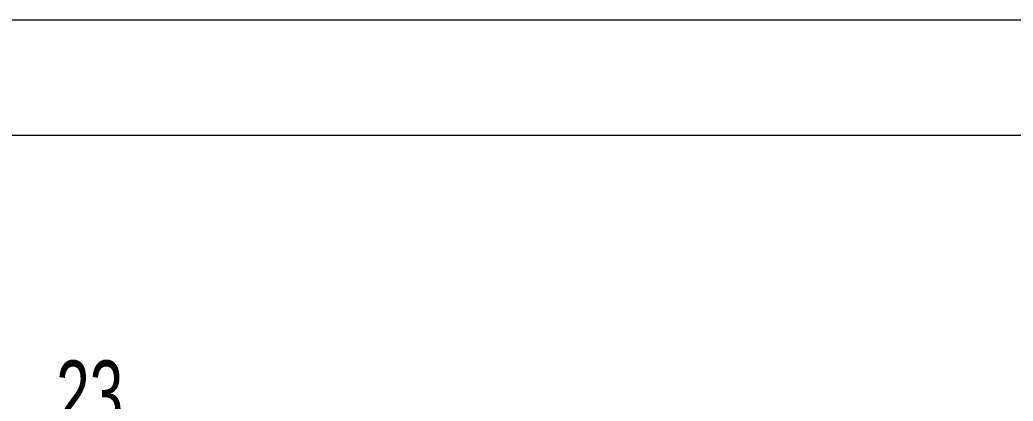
# Model space of a CAD drawing. Header units: millimetres. Extents: x 13 to 7248, y -1201 to 1478.
# Drawn here: x 810.5 to 1068.8, y 1379.1 to 1478.2 of the extents above; entities that cross this region are included whole.
import ezdxf

# ---------------------------------------------------------------- set-up
doc = ezdxf.new("R2010")
doc.units = ezdxf.units.MM
doc.header["$LTSCALE"] = 5
doc.linetypes.add('SLD-实线', pattern=[0])
doc.layers.get('0').update_dxf_attribs({"lineweight": 30})
doc.layers.add('图框', color=7, linetype='SLD-实线')
doc.layers.add('标注线', color=4, linetype='SLD-实线')
doc.layers.add('粗实线', color=7, linetype='SLD-实线', lineweight=15)
doc.styles.add('SLDTEXTSTYLE4', font='', dxfattribs={"width": 0.67})
doc.styles.get('SLDTEXTSTYLE4').set_extended_font_data('汉仪长仿宋体')

# ---------------------------------------------------------------- blocks, each defined once
blk = doc.blocks.new('SW_NOTE_31')
at = {"color": 0, "linetype": 'SLD-实线', "lineweight": 15}
for p, q in [((-5.66, 0), (0, 0)), ((0, 0), (-5.66, 0)), ((-5.66, 0), (0, 0)), ((0, 0), (-5.66, 0)), ((-5.66, 0), (0, 0)), ((0, 0), (-5.66, 0))]:
    blk.add_line(p, q, dxfattribs=at)
at = {"color": 0, "linetype": 'SLD-实线', "lineweight": 15, "insert": (0.84, 21.76), "char_height": 17.5, "attachment_point": 2, "style": 'SLDTEXTSTYLE4'}
blk.add_mtext('23', dxfattribs=at)

msp = doc.modelspace()

# ---------------------------------------------------------------- linework, layer by layer
at = {"layer": '图框', "color": 7, "linetype": 'SLD-实线', "lineweight": 0}
msp.add_line((12.5033, 1478.247), (2087.5033, 1478.247), dxfattribs=at)
at = {"layer": '粗实线'}
msp.add_line((74.0033, 1448.247), (2057.5033, 1448.247), dxfattribs=at)

# ---------------------------------------------------------------- block references
at = {"layer": '标注线'}
msp.add_blockref('SW_NOTE_31', (827.8302, 1367.9245), dxfattribs=at)

doc.saveas('drawing.dxf')
